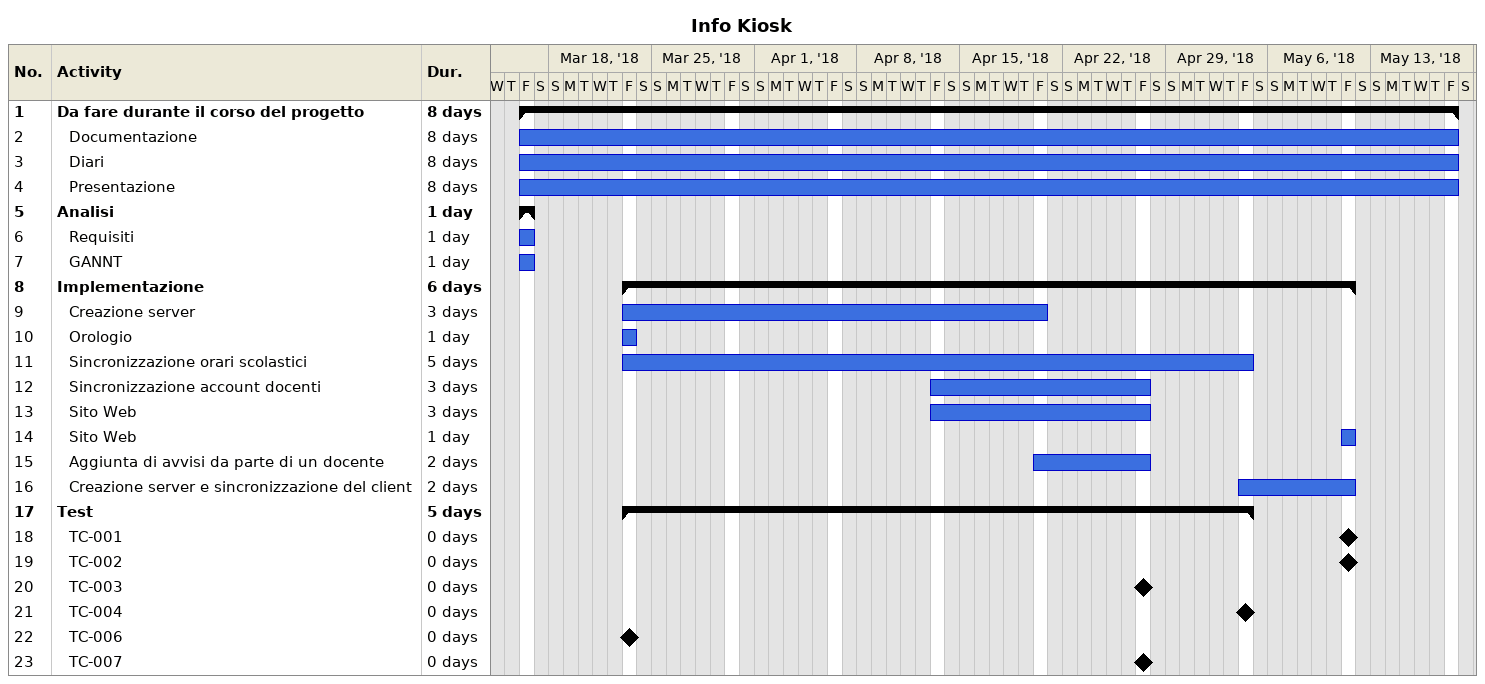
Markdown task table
Info Kiosk

| ID | Level | Task | Duration | Start | Finish |
|---|---|---|---|---|---|
| 1 | 1 | **Da fare durante il corso del progetto** | 8d | 2018-03-16 | 2018-05-18 |
| 2 | 2 | Documentazione | 8d | 2018-03-16 | 2018-05-18 |
| 3 | 2 | Diari | 8d | 2018-03-16 | 2018-05-18 |
| 4 | 2 | Presentazione | 8d | 2018-03-16 | 2018-05-18 |
| 5 | 1 | **Analisi** | 1d | 2018-03-16 | 2018-03-16 |
| 6 | 2 | Requisiti | 1d | 2018-03-16 | 2018-03-16 |
| 7 | 2 | GANNT | 1d | 2018-03-16 | 2018-03-16 |
| 8 | 1 | **Implementazione** | 6d | 2018-03-23 | 2018-05-11 |
| 9 | 2 | Creazione server | 3d | 2018-03-23 | 2018-04-20 |
| 10 | 2 | Orologio | 1d | 2018-03-23 | 2018-03-23 |
| 11 | 2 | Sincronizzazione orari scolastici | 5d | 2018-03-23 | 2018-05-04 |
| 12 | 2 | Sincronizzazione account docenti | 3d | 2018-04-13 | 2018-04-27 |
| 13 | 2 | Sito Web | 3d | 2018-04-13 | 2018-04-27 |
| 14 | 2 | Sito Web | 1d | 2018-05-11 | 2018-05-11 |
| 15 | 2 | Aggiunta di avvisi da parte di un docente | 2d | 2018-04-20 | 2018-04-27 |
| 16 | 2 | Creazione server e sincronizzazione del client | 2d | 2018-05-04 | 2018-05-11 |
| 17 | 1 | **Test** | 5d | 2018-03-23 | 2018-05-04 |
| 18 | 2 | TC-001 | 0d | 2018-05-11 | 2018-05-11 |
| 19 | 2 | TC-002 | 0d | 2018-05-11 | 2018-05-11 |
| 20 | 2 | TC-003 | 0d | 2018-04-27 | 2018-04-27 |
| 21 | 2 | TC-004 | 0d | 2018-05-04 | 2018-05-04 |
| 22 | 2 | TC-006 | 0d | 2018-03-23 | 2018-03-23 |
| 23 | 2 | TC-007 | 0d | 2018-04-27 | 2018-04-27 |
